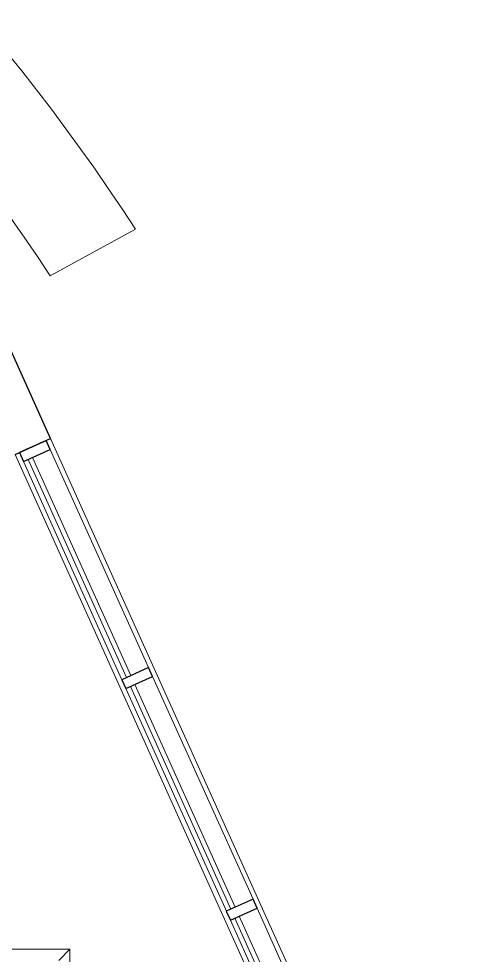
# Model space of a CAD drawing. Header units: metres. Extents: x -217 to -108, y -304 to -188.
# Drawn here: x -152.14 to -149.837, y -214.725 to -209.931 of the extents above; entities that cross this region are included whole.
import ezdxf

# ---------------------------------------------------------------- set-up
doc = ezdxf.new("R2010")
doc.units = ezdxf.units.M
for name, color, linetype, lineweight in [('A-FLOR', 192, 'Continuous', 9), ('A-GLAZ-CURT', 52, 'Continuous', 9), ('A-GLAZ-CWMG', 51, 'Continuous', 9), ('A-WALL', 113, 'Continuous', 9), ('I-FURN', 30, 'Continuous', 9), ('I-FURN-PNLS', 30, 'Continuous', 9)]:
    doc.layers.add(name, color=color, linetype=linetype, lineweight=lineweight)

# ---------------------------------------------------------------- blocks, each defined once
blk = doc.blocks.new('Tableset-Outdoor_Reed - Tableset-Outdoor_Reed-797211-Nivel 3')
at = {"layer": 'I-FURN'}
blk.add_line((0.4826, 0.4826), (0.4254, 0.4254), dxfattribs=at)
at = {"layer": 'I-FURN-PNLS'}
for p, q in [((0.4826, 0.4826), (-0.4826, 0.4826)), ((0.4826, -0.4826), (0.4826, 0.4826))]:
    blk.add_line(p, q, dxfattribs=at)
blk = doc.blocks.new('Panel de sistema - Acristalado-718603-Nivel 3')
at = {"layer": 'A-GLAZ-CURT', "lineweight": 18}
for p, q in [((0.6254, 0.0495), (-0.6254, 0.0495)), ((-0.6254, 0.0495), (-0.6254, 0.0245)), ((0.6254, 0.0245), (0.6254, 0.0495)), ((-0.6254, 0.0245), (0.6254, 0.0245))]:
    blk.add_line(p, q, dxfattribs=at)
blk = doc.blocks.new('Panel de sistema - Acristalado-718602-Nivel 3')
at = {"layer": 'A-GLAZ-CURT', "lineweight": 18}
for p, q in [((0.6129, 0.0495), (-0.6129, 0.0495)), ((-0.6129, 0.0495), (-0.6129, 0.0245)), ((0.6129, 0.0245), (0.6129, 0.0495)), ((-0.6129, 0.0245), (0.6129, 0.0245))]:
    blk.add_line(p, q, dxfattribs=at)
blk = doc.blocks.new('Montante rectangular - 50 x 150 mm-718604-Nivel 3')
at = {"layer": 'A-GLAZ-CWMG', "lineweight": 25}
for p, q in [((-0.05, 0.075), (0, 0.075)), ((-0.05, -0.075), (-0.05, 0.075)), ((0, 0.075), (0, -0.075)), ((0, -0.075), (-0.05, -0.075))]:
    blk.add_line(p, q, dxfattribs=at)
blk = doc.blocks.new('Montante rectangular - 50 x 150 mm-716095-Nivel 3')
at = {"layer": 'A-GLAZ-CWMG'}
for p, q in [((-150.9192, -214.4842), (-150.4048, -215.6244)), ((-150.5415, -215.686), (-151.0559, -214.5459))]:
    blk.add_line(p, q, dxfattribs=at)
blk = doc.blocks.new('Montante rectangular - 50 x 150 mm-718601-Nivel 3')
at = {"layer": 'A-GLAZ-CWMG', "lineweight": 25}
for p, q in [((-0.025, 0.075), (0.025, 0.075)), ((-0.025, -0.075), (-0.025, 0.075)), ((0.025, 0.075), (0.025, -0.075)), ((0.025, -0.075), (-0.025, -0.075))]:
    blk.add_line(p, q, dxfattribs=at)
blk = doc.blocks.new('Montante rectangular - 50 x 150 mm-716094-Nivel 3')
at = {"layer": 'A-GLAZ-CWMG'}
for p, q in [((-150.3842, -215.6699), (-149.88, -216.7873)), ((-150.0168, -216.849), (-150.5209, -215.7316))]:
    blk.add_line(p, q, dxfattribs=at)

msp = doc.modelspace()

# ---------------------------------------------------------------- linework, layer by layer
at = {"layer": 'A-FLOR'}
msp.add_line((-151.9784, -211.2473), (-151.5416, -211.0087), dxfattribs=at)
for centre, radius, start, end in [((-160.1897, -216.6239), 10.3111, 32.99567, 203.9847), ((-160.1804, -216.6397), 9.8158, 33.32339, 203.64672)]:
    msp.add_arc(centre, radius, start, end, dxfattribs=at)
at = {"layer": 'A-WALL', "lineweight": 25}
for p, q in [((-151.9767, -212.0797), (-152.1803, -211.6284)), ((-152.159, -212.1619), (-151.9767, -212.0797))]:
    msp.add_line(p, q, dxfattribs=at)
at = {"layer": 'A-WALL'}
for p, q in [((-151.9767, -212.0797), (-149.8367, -216.8226)), ((-150.019, -216.9049), (-152.159, -212.1619))]:
    msp.add_line(p, q, dxfattribs=at)

# ---------------------------------------------------------------- block references
at = {"layer": 'A-GLAZ-CURT', "rotation": 114.2851259014052}
for name, p in [('Panel de sistema - Acristalado-718602-Nivel 3', (-151.7952, -212.725)), ('Panel de sistema - Acristalado-718603-Nivel 3', (-151.2654, -213.8994)), ('Panel de sistema - Acristalado-718603-Nivel 3', (-150.7304, -215.0851))]:
    msp.add_blockref(name, p, dxfattribs=at)
at = {"layer": 'A-GLAZ-CWMG', "extrusion": (0, 0, -1), "rotation": 65.71487409859476}
for name, p in [('Montante rectangular - 50 x 150 mm-718604-Nivel 3', (152.0679, -212.1208)), ('Montante rectangular - 50 x 150 mm-718601-Nivel 3', (151.5329, -213.3065)), ('Montante rectangular - 50 x 150 mm-718601-Nivel 3', (150.9979, -214.4923))]:
    msp.add_blockref(name, p, dxfattribs=at)
at = {"layer": 'A-GLAZ-CWMG'}
for name, p in [('Montante rectangular - 50 x 150 mm-716094-Nivel 3', (-1.5947, 3.5344)), ('Montante rectangular - 50 x 150 mm-716095-Nivel 3', (-0.535, 1.1857)), ('Montante rectangular - 50 x 150 mm-716095-Nivel 3', (0, 0))]:
    msp.add_blockref(name, p, dxfattribs=at)
at = {"layer": 'I-FURN-PNLS'}
msp.add_blockref('Tableset-Outdoor_Reed - Tableset-Outdoor_Reed-797211-Nivel 3', (-152.3605, -215.1769), dxfattribs=at)

doc.saveas('drawing.dxf')
